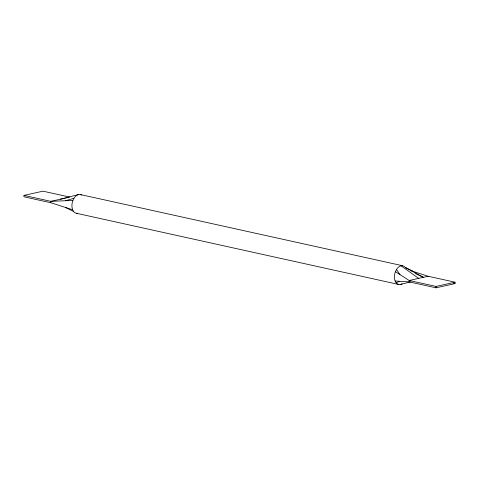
<?xml version="1.0" encoding="UTF-8"?>
<svg xmlns="http://www.w3.org/2000/svg" width="479" height="479" viewBox="0 0 479 479"><rect width="100%" height="100%" fill="white"/><g stroke="black" fill="none" stroke-linecap="round" stroke-linejoin="round"><path stroke-width="0.72" d="M69.85 197.108L42.978 191.175L23.992 195.402L23.95 196.797L50.822 202.737L72.64 209.766L73.592 211.473A9.568 6.131 -77.5 0 0 77.442 213.293M50.822 202.737L50.864 201.336L65.102 198.168M410.323 270.515L428.178 276.263L455.05 282.203L455.008 283.598L436.022 287.825L409.15 281.892L409.186 280.49L395.397 271.677L396.456 269.521A9.568 6.131 -77.5 0 1 405.408 267.527L413.628 271.581M436.022 287.825L436.064 286.424L455.05 282.203M72.64 209.766A9.568 6.131 -77.5 0 1 72.904 200.438L73.964 198.282A9.568 6.131 -77.5 0 1 81.646 195.097M395.397 271.677A9.568 6.131 -77.5 0 0 395.133 281.005L396.085 282.712L399.803 281.299M65.557 200.737L73.964 198.282M60.36 199.222L78.514 194.552M400.486 284.448L410.575 281.85M65.785 198.019L68.497 197.414M428.178 276.263L409.186 280.49L436.064 286.424M72.904 200.438L50.864 201.336L23.992 195.402M395.133 281.005L409.15 281.892M80.143 194.504L402.635 265.743M453.559 283.281L455.008 283.598M76.365 213.257L398.857 284.496M415.55 273.587L423.43 277.323L405.408 267.527M65.372 207.419L73.592 211.473M401.007 265.791L418.682 278.377M396.456 269.521L399.989 274.611M402.132 283.766A9.568 6.131 -77.5 0 1 396.085 282.712"/></g></svg>
